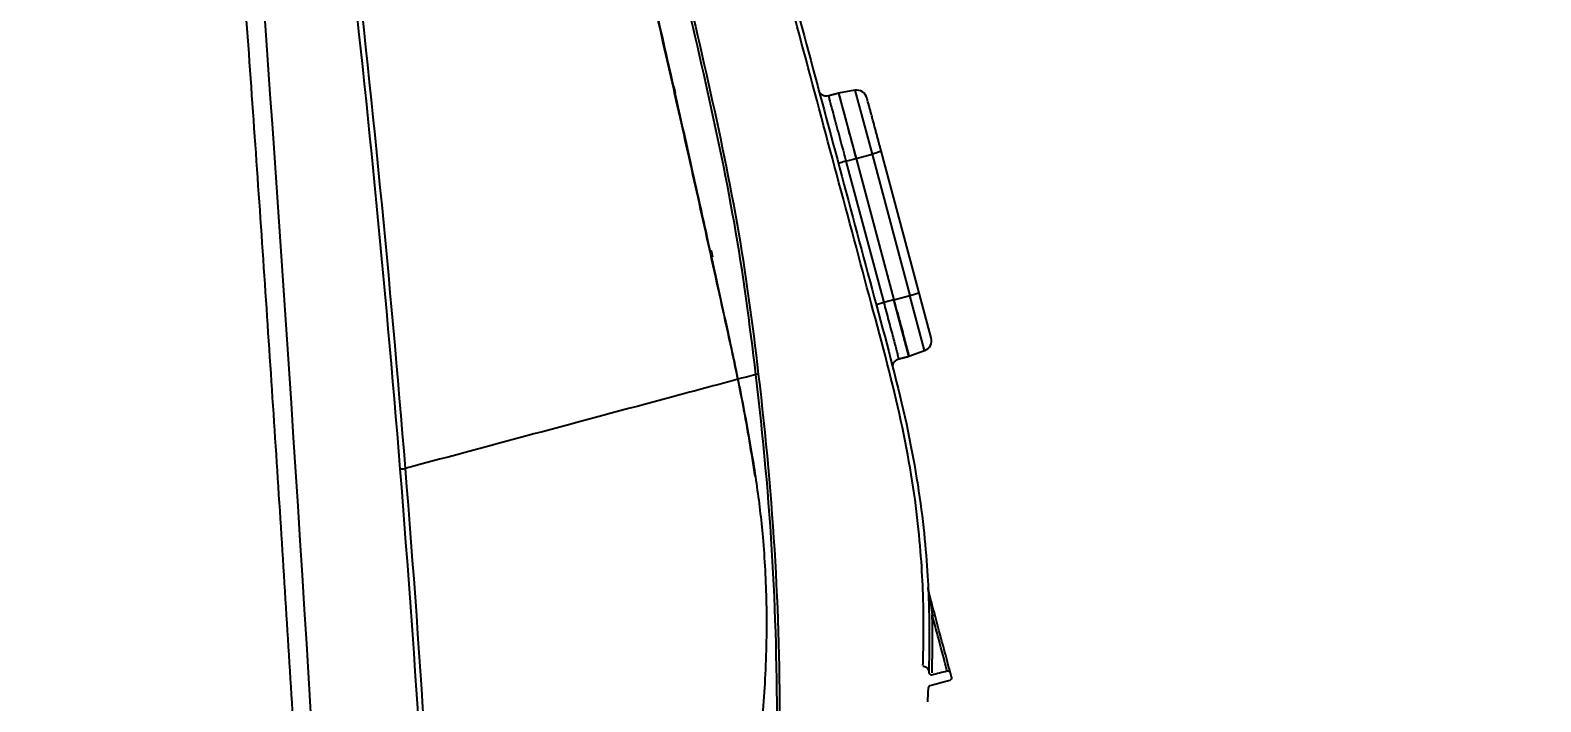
# Model space of a CAD drawing. Extents: x 3004 to 9384, y -52 to 2475.
# Drawn here: x 6886.9 to 7175.2, y 857 to 985.1 of the extents above; entities that cross this region are included whole.
import ezdxf

# ---------------------------------------------------------------- set-up
doc = ezdxf.new("R2010")
doc.units = 0
doc.header["$LTSCALE"] = 20
doc.header["$MEASUREMENT"] = 0
doc.linetypes.add('CENTER', pattern=[2, 1.25, -0.25, 0.25, -0.25])
doc.layers.get('0').update_dxf_attribs({"linetype": 'CONTINUOUS'})
doc.layers.get('DEFPOINTS').update_dxf_attribs({"linetype": 'CONTINUOUS'})
doc.styles.get("Standard").update_dxf_attribs({"font": 'NanumGothic.ttf'})
doc.dimstyles.get("Standard").update_dxf_attribs({"dimtxt": 2.7, "dimasz": 2.5, "dimexe": 1.5, "dimexo": 1.5, "dimgap": 1.5, "dimtad": 1, "dimdec": 0, "dimlfac": 10, "dimzin": 0, "dimdsep": 46, "dimtxsty": 'Standard', "dimcen": 0, "dimclrt": 2, "dimadec": 0, "dimazin": 0, "dimtfac": 1, "dimtdec": 0, "dimtmove": 0, "dimatfit": 3, "dimfxl": 0, "dimtolj": 1, "dimtzin": 0, "dimarcsym": 0})

# ---------------------------------------------------------------- blocks, each defined once
blk = doc.blocks.new('A$C92e67b97')
for points, degree in [([(521.47, 34.68), (287.47, 75.28), (85.13, 116.97)], 2), ([(42.04, 101.85), (78.66, 93.57), (115.47, 86.14), (152.39, 79.38)], 3), ([(152.24, 78.45), (115.34, 85.2), (78.54, 92.63), (41.93, 100.9)], 3), ([(152.39, 79.38), (152.39, 79.31), (152.32, 78.9), (152.24, 78.45)], 3), ([(152.24, 24.14), (152.24, 42.24), (152.24, 60.34), (152.24, 78.45)], 3), ([(152.24, 9.15), (152.24, 14.15), (152.24, 19.15), (152.24, 24.14)], 3), ([(152.19, 8.67), (152.18, 8.67), (152.21, 8.9), (152.24, 9.15)], 3)]:
    blk.add_open_spline(points, degree=degree)
for points, knots in [([(518.69, 31.61), (512.16, 32.74), (505.62, 33.88), (499.09, 35.02), (361.11, 59.15), (223.4, 84.93), (86.26, 113.17)], [-0.047362, -0.047362, -0.047362, -0.047362, 0, 0, 0, 1, 1, 1, 1]), ([(519.51, 30.59), (515.65, 31.27), (508.83, 32.18), (499.06, 33.31), (497.63, 33.47), (496.13, 33.64), (489.78, 34.36), (484.41, 34.93), (472.58, 36.15), (466.1, 36.79), (445.81, 38.75), (430.91, 40.13), (406.6, 42.52), (398.22, 43.37), (381.31, 45.15), (372.74, 46.09), (346.77, 49.03), (329.07, 51.19), (293.75, 55.81), (276.05, 58.27), (222.97, 66.13), (187.58, 71.97), (152.24, 78.45)], [-0.154655, -0.154655, -0.154655, -0.154655, 0, 0, 0, 0.0227, 0.0227, 0.092508, 0.092508, 0.162315, 0.162315, 0.301929, 0.301929, 0.371736, 0.371736, 0.441543, 0.441543, 0.581157, 0.581157, 0.720772, 0.720772, 1, 1, 1, 1]), ([(152.39, 79.38), (187.62, 72.92), (222.92, 67.09), (275.84, 59.25), (293.48, 56.78), (328.7, 52.17), (346.35, 50.01), (372.25, 47.06), (380.8, 46.12), (397.66, 44.33), (406.02, 43.48), (430.28, 41.06), (445.15, 39.67), (465.4, 37.7), (471.86, 37.06), (483.67, 35.83), (489.03, 35.25), (495.68, 34.5), (497.45, 34.29), (499.13, 34.1), (508.89, 32.95), (515.56, 32.04), (519.16, 31.38)], [0, 0, 0, 0, 0.278001, 0.278001, 0.417002, 0.417002, 0.556003, 0.556003, 0.625503, 0.625503, 0.695003, 0.695003, 0.834004, 0.834004, 0.903504, 0.903504, 0.973004, 0.973004, 1, 1, 1, 1.156762, 1.156762, 1.156762, 1.156762]), ([(152.19, 8.67), (140.35, 10.38), (128.58, 12.39), (105.2, 17.25), (93.6, 20.09), (70.53, 26.42), (59.09, 29.89), (36.37, 37.3), (25.1, 41.29), (13.86, 45.35)], [0, 0, 0, 0, 0.25, 0.25, 0.5, 0.5, 0.75, 0.75, 1, 1, 1, 1]), ([(14.01, 45.78), (25.25, 41.73), (36.51, 37.75), (59.2, 30.35), (70.62, 26.88), (93.67, 20.57), (105.28, 17.72), (128.66, 12.86), (140.43, 10.85), (152.24, 9.15)], [0, 0, 0, 0, 0.25, 0.25, 0.5, 0.5, 0.75, 0.75, 1, 1, 1, 1]), ([(523.58, 0.01), (523.58, 0.01), (522.64, 0.01), (518.93, 0.03), (516.17, 0.04), (510.66, 0.07), (508.6, 0.08), (504.13, 0.1), (501.71, 0.11), (493.94, 0.14), (488.08, 0.17), (475.07, 0.24), (467.91, 0.27), (452.86, 0.35), (444.92, 0.4), (428.18, 0.49), (419.3, 0.54), (401.34, 0.66), (392.21, 0.72), (364.48, 0.91), (345.56, 1.05), (307.3, 1.42), (287.93, 1.66), (249.13, 2.29), (229.69, 2.65), (200.55, 3.83), (190.85, 4.32), (171.48, 6), (161.83, 7.28), (152.19, 8.67)], [0, 0, 0, 0, 0.0625, 0.0625, 0.125, 0.125, 0.15625, 0.15625, 0.1875, 0.1875, 0.25, 0.25, 0.3125, 0.3125, 0.375, 0.375, 0.4375, 0.4375, 0.5, 0.5, 0.625, 0.625, 0.75, 0.75, 0.875, 0.875, 0.9375, 0.9375, 1, 1, 1, 1]), ([(152.24, 9.15), (161.88, 7.76), (171.53, 6.48), (190.86, 4.8), (200.54, 4.3), (229.58, 3.13), (248.95, 2.77), (287.63, 2.14), (306.97, 1.9), (345.15, 1.53), (364.03, 1.38), (391.71, 1.19), (400.82, 1.13), (418.76, 1.01), (427.62, 0.96), (444.35, 0.86), (452.28, 0.81), (467.32, 0.73), (474.48, 0.69), (487.49, 0.62), (493.35, 0.59), (503.72, 0.54), (508.24, 0.52), (515.61, 0.48), (518.39, 0.47), (522.13, 0.45), (523.09, 0.45), (523.08, 0.45)], [0, 0, 0, 0, 0.0625, 0.0625, 0.125, 0.125, 0.25, 0.25, 0.375, 0.375, 0.5, 0.5, 0.5625, 0.5625, 0.625, 0.625, 0.6875, 0.6875, 0.75, 0.75, 0.8125, 0.8125, 0.875, 0.875, 0.9375, 0.9375, 1, 1, 1, 1])]:
    blk.add_open_spline(points, degree=3, knots=knots)
blk = doc.blocks.new('A$Cbd50e67b')
for p, q in [((199.72, 42.75), (199.72, 42.74)), ((199.72, 42.74), (199.72, 42.75)), ((200.92, 42.71), (200.92, 42.71)), ((231.79, 41.53), (231.79, 41.53)), ((232.99, 41.5), (232.99, 41.5)), ((111.86, 22.93), (111.88, 22.93)), ((110.47, 19.44), (111.34, 19.44)), ((210.75, 13.44), (182.82, 13.44)), ((182.82, 11.44), (182.82, 13.44)), ((210.75, 13.44), (210.75, 11.44)), ((171.7, 11.44), (171.98, 8.27)), ((171.7, 11.44), (182.82, 11.44)), ((210.75, 11.44), (182.82, 11.44)), ((210.75, 11.44), (182.82, 11.44)), ((182.82, 11.44), (182.85, 8.27)), ((223.63, 11.44), (210.75, 11.44)), ((210.75, 11.44), (210.77, 8.27)), ((223.35, 8.27), (223.63, 11.44)), ((171.98, 8.27), (182.85, 8.27)), ((173.97, 6.44), (210.92, 6.44)), ((210.77, 8.27), (182.85, 8.27)), ((223.35, 8.27), (210.77, 8.27))]:
    blk.add_line(p, q)
for centre, start, end in [((173.97, 8.44), 185, 270), ((221.36, 8.44), 270, 355)]:
    blk.add_arc(centre, 2, start, end)
for centre, major_axis, start_param, end_param in [((182.72, 13.44), (0, 1.5), 4.712389, 6.283185), ((210.64, 13.44), (0, -1.5), 1.570796, 3.141593), ((182.99, 8.44), (0, 2), 1.658063, 3.141593), ((210.92, 8.44), (0, 2), 1.658063, 3.141593)]:
    blk.add_ellipse(centre, major_axis=major_axis, ratio=0.073035, start_param=start_param, end_param=end_param)
for points, knots in [([(155.81, 45.85), (152.39, 46.26), (144.81, 47.35), (132.62, 49.94), (119.55, 53.67), (110.77, 56.95), (106.51, 58.54)], [0, 0, 0, 0, 0.20264, 0.450673, 0.733088, 1, 1, 1, 1]), ([(199.72, 42.98), (197.3, 43.09), (192.47, 43.3), (183.58, 43.71), (173.06, 44.25), (163.26, 45.02), (157.51, 45.64), (155.81, 45.85)], [0, 0, 0, 0, 0.164769, 0.329619, 0.60638, 0.88287, 1, 1, 1, 1]), ([(340.81, 37.76), (339.91, 37.79), (333.22, 38.03), (320.11, 38.49), (301.42, 39.14), (281.95, 39.82), (261.94, 40.54), (242.45, 41.28), (223.72, 42.02), (205.91, 42.77), (188.3, 43.55), (172.05, 44.27), (161.72, 45.28), (157.14, 45.8)], [0, 0, 0, 0, 0.015541, 0.116154, 0.219607, 0.326145, 0.435032, 0.54522, 0.641866, 0.737966, 0.832729, 0.925751, 1, 1, 1, 1]), ([(231.79, 41.62), (227.04, 41.81), (216.92, 42.22), (206.62, 42.67), (201.08, 42.92), (200.92, 42.92)], [0, 0, 0, 0, 0.462058, 0.98433, 1, 1, 1, 1]), ([(343.51, 37.62), (338.25, 37.8), (324.16, 38.28), (300.75, 39.07), (276.15, 39.93), (253.52, 40.76), (240.03, 41.29), (232.99, 41.57)], [0, 0, 0, 0, 0.148971, 0.3936, 0.639787, 0.811807, 1, 1, 1, 1]), ([(112.51, 23.41), (112.38, 23.44), (112.2, 23.43), (111.93, 23.23), (111.87, 23.06), (111.86, 22.93)], [0, 0, 0, 0, 0.5, 0.5, 1, 1, 1, 1]), ([(113.88, 24.18), (113.86, 24.07), (113.83, 23.96), (113.72, 23.76), (113.65, 23.67), (113.48, 23.52), (113.39, 23.46), (113.18, 23.37), (113.07, 23.34), (112.9, 23.33), (112.83, 23.33), (112.72, 23.35), (112.66, 23.36), (112.6, 23.38)], [0, 0, 0, 0, 0.197646, 0.197646, 0.395293, 0.395293, 0.592939, 0.592939, 0.790585, 0.790585, 0.898882, 0.898882, 1, 1, 1, 1]), ([(427.23, 14.94), (427.23, 14.94), (425.35, 14.94), (419.95, 14.94), (417.75, 14.94), (412.62, 14.94), (409.65, 14.94), (403.2, 14.94), (399.65, 14.94), (392.47, 14.94), (388.81, 14.94), (377.67, 14.94), (370.04, 14.94), (330.97, 14.94), (296.87, 14.94), (253.41, 14.94), (244.71, 14.94), (227.26, 14.94), (218.52, 14.94), (201.16, 14.94), (192.52, 14.94), (175.92, 14.94), (168.03, 14.9), (153.39, 15.52), (146.55, 16.18), (134.55, 17.94), (129.43, 19), (123.14, 20.47), (121.27, 20.95), (118.07, 21.8), (116.74, 22.17), (113.61, 23.07), (112.6, 23.38), (112.6, 23.38)], [0, 0, 0, 0, 0.0625, 0.0625, 0.09375, 0.09375, 0.125, 0.125, 0.15625, 0.15625, 0.1875, 0.1875, 0.25, 0.25, 0.5, 0.5, 0.5625, 0.5625, 0.625, 0.625, 0.6875, 0.6875, 0.75, 0.75, 0.8125, 0.8125, 0.875, 0.875, 0.90625, 0.90625, 0.9375, 0.9375, 1, 1, 1, 1]), ([(114.06, 24.12), (114.44, 24.01), (115.39, 23.72), (119.01, 22.67), (122.24, 21.77), (130.53, 19.8), (135.6, 18.75), (147.51, 17), (154.29, 16.35), (168.82, 15.74), (176.66, 15.78), (193.14, 15.79), (201.73, 15.78), (218.96, 15.8), (227.63, 15.78), (244.94, 15.78), (253.57, 15.79), (296.68, 15.79), (330.51, 15.78), (369.29, 15.79), (376.87, 15.78), (387.93, 15.79), (391.56, 15.78), (398.7, 15.79), (402.23, 15.79), (408.67, 15.78), (411.64, 15.79), (416.77, 15.79), (418.96, 15.79), (423.19, 15.79), (424.84, 15.79), (425.66, 15.79)], [0, 0, 0, 0, 0.048635, 0.048635, 0.113456, 0.113456, 0.178278, 0.178278, 0.243099, 0.243099, 0.30792, 0.30792, 0.372742, 0.372742, 0.437563, 0.437563, 0.502385, 0.502385, 0.76167, 0.76167, 0.826491, 0.826491, 0.858902, 0.858902, 0.891313, 0.891313, 0.923724, 0.923724, 0.956134, 0.956134, 1, 1, 1, 1]), ([(112.25, 22.81), (112.79, 22.65), (113.91, 22.32), (117.03, 21.44), (118.75, 20.97), (121.43, 20.29), (122.12, 20.11), (122.84, 19.94)], [0, 0, 0, 0, 0.504111, 0.504111, 0.878493, 0.878493, 1, 1, 1, 1]), ([(111.34, 19.44), (111.35, 19.44), (112.23, 19.44), (115.88, 19.44), (118.66, 19.44), (122.4, 19.44)], [0, 0, 0, 0, 0.496992, 0.496992, 1, 1, 1, 1]), ([(111.88, 19.94), (112.08, 19.94), (113.11, 19.94), (116.2, 19.94), (117.61, 19.94), (120.36, 19.94), (121.55, 19.94), (122.84, 19.94)], [0, 0, 0, 0, 0.518287, 0.518287, 0.810647, 0.810647, 1, 1, 1, 1]), ([(122.4, 19.44), (123.03, 19.44), (123.72, 19.44), (124.85, 19.44), (125.24, 19.44), (126.09, 19.44), (126.51, 19.44), (127.05, 19.44)], [0, 0, 0, 0, 0.5, 0.5, 0.75, 0.75, 1, 1, 1, 1]), ([(127.16, 19.47), (127.05, 19.48), (126.83, 19.5), (126.41, 19.53), (125.73, 19.6), (125.2, 19.66), (124.84, 19.71)], [0, 0, 0, 0, 0.125198, 0.250166, 0.500018, 1, 1, 1, 1]), ([(170.25, 14.97), (170.44, 14.97), (170.8, 14.9), (171.3, 14.56), (171.63, 14.04), (171.7, 13.67), (171.7, 13.47)], [0, 0, 0, 0, 0.243362, 0.502148, 0.759861, 1, 1, 1, 1]), ([(223.63, 13.44), (223.63, 13.64), (223.7, 14.02), (224.03, 14.53), (224.54, 14.87), (224.9, 14.94), (225.09, 14.94)], [0, 0, 0, 0, 0.24005, 0.497832, 0.756697, 1, 1, 1, 1]), ([(182.82, 13.44), (182.23, 13.44), (181.02, 13.44), (179.23, 13.45), (177.5, 13.45), (175.9, 13.45), (174.5, 13.46), (173.35, 13.46), (172.5, 13.47), (171.95, 13.47), (171.73, 13.47), (171.7, 13.47), (171.7, 13.47)], [0, 0, 0, 0, 0.098889, 0.202185, 0.308874, 0.417702, 0.527256, 0.636062, 0.742708, 0.845944, 0.94476, 1, 1, 1, 1])]:
    blk.add_open_spline(points, degree=3, knots=knots)
for points, degree in [([(199.72, 42.75), (199.72, 42.82), (199.72, 42.9), (199.72, 42.98)], 3), ([(199.72, 42.75), (200.12, 42.74), (200.52, 42.72), (200.92, 42.71)], 3), ([(200.92, 42.71), (200.52, 42.72), (200.12, 42.73), (199.72, 42.74)], 3), ([(200.92, 42.71), (200.92, 42.78), (200.92, 42.85), (200.92, 42.92)], 3), ([(231.79, 41.58), (231.79, 41.59), (231.79, 41.6), (231.79, 41.62)], 3), ([(231.79, 41.58), (231.79, 41.57), (231.79, 41.56), (231.79, 41.55)], 3), ([(231.79, 41.53), (231.79, 41.54), (231.79, 41.56), (231.79, 41.58)], 3), ([(232.99, 41.5), (232.59, 41.51), (232.19, 41.52), (231.79, 41.53)], 3), ([(231.79, 41.53), (232.19, 41.52), (232.59, 41.51), (232.99, 41.5)], 3), ([(232.99, 41.53), (232.99, 41.54), (232.99, 41.55), (232.99, 41.57)], 3), ([(232.99, 41.53), (232.99, 41.52), (232.99, 41.51), (232.99, 41.5)], 3), ([(232.99, 41.5), (232.99, 41.51), (232.99, 41.52), (232.99, 41.53)], 3), ([(109.58, 24.31), (109.09, 24.46), (108.6, 24.62), (108.1, 24.78), (107.61, 24.94), (107.12, 25.1)], 5), ([(109.93, 23.84), (109.93, 24.03), (109.77, 24.25), (109.58, 24.31)], 3), ([(109.97, 19.94), (109.96, 21.24), (109.94, 22.54), (109.93, 23.84)], 3), ([(112.6, 23.38), (112.59, 23.38), (112.57, 23.39), (112.55, 23.39), (112.53, 23.4), (112.51, 23.41)], 5), ([(113.54, 23.09), (112.92, 23.28), (112.59, 23.38), (112.52, 23.4)], 3), ([(111.86, 22.93), (111.86, 21.93), (111.85, 20.94), (111.84, 19.94)], 3), ([(115.52, 22.52), (115.48, 22.53), (115.44, 22.54), (115.4, 22.55)], 3), ([(110.47, 19.44), (110.23, 19.44), (109.97, 19.7), (109.97, 19.94)], 3), ([(111.84, 19.94), (111.84, 19.7), (111.57, 19.44), (111.34, 19.44)], 3), ([(111.84, 19.94), (111.84, 19.94), (111.85, 19.94), (111.88, 19.94)], 3), ([(124.84, 19.71), (124.13, 19.78), (123.47, 19.86), (122.84, 19.94)], 3), ([(127.05, 19.44), (127.4, 19.44), (127.76, 19.4), (128.12, 19.33)], 3), ([(127.89, 19.37), (127.65, 19.42), (127.4, 19.45), (127.16, 19.47)], 3), ([(171.7, 13.49), (171.7, 11.44)], 1), ([(223.63, 11.44), (223.63, 13.44)], 1)]:
    blk.add_open_spline(points, degree=degree)
for points, weights, degree in [([(122.84, 19.94), (122.84, 19.44), (122.4, 19.44)], [1, 0.710185363634, 1], 2), ([(127.16, 19.47), (127.11, 19.44), (127.05, 19.44)], [1, 0.984912136755, 1], 2), ([(182.82, 11.44), (171.8, 11.44), (171.7, 11.44)], [1, 0.723816231933, 0.968487634584], 2), ([(210.92, 6.44), (216.04, 6.44), (221.36, 6.44), (221.36, 6.44)], [1, 0.654386887758, 0.487946410547, 0.500678568365], 3)]:
    blk.add_rational_spline(points, weights, degree=degree)
for points, weights, knots in [([(223.63, 13.44), (223.62, 13.44), (211.63, 13.44), (211.19, 13.44), (210.75, 13.44)], [0.999922880684, 0.707145345922, 1, 0.985079647041, 0.971679417581], [0, 0, 0, 0.951522, 0.951522, 1, 1, 1]), ([(223.63, 11.44), (223.63, 11.44), (223.59, 11.44), (222.72, 11.44), (210.75, 11.44)], [0.968487634752, 0.983290549348, 1, 0.707106781187, 1], [0, 0, 0, 0.053971, 0.053971, 1, 1, 1])]:
    blk.add_rational_spline(points, weights, degree=2, knots=knots)
blk = doc.blocks.new('*D26')
at = {"color": 3, "lineweight": -2}
for p, q in [((6912.6, 1283.42), (6468.16, 1283.42)), ((6473.16, 1263.42), (6473.16, 815.49)), ((6473.16, 314.9), (6473.16, 762.83)), ((6747.1, 294.9), (6468.16, 294.9))]:
    blk.add_line(p, q, dxfattribs=at)
at = {"color": 3}
for points in [[(6469.82, 1263.42), (6476.49, 1263.42), (6473.16, 1283.42)], [(6469.82, 314.9), (6476.49, 314.9), (6473.16, 294.9)]]:
    blk.add_solid(points, dxfattribs=at)
at = {"layer": 'DEFPOINTS', "color": 0}
for p in [(6473.16, 1283.42), (6914.1, 1283.42), (6748.6, 294.9)]:
    blk.add_point(p, dxfattribs=at)
at = {"color": 2, "insert": (6473.16, 789.16), "char_height": 30, "attachment_point": 5}
blk.add_mtext('\\A1;990', dxfattribs=at)

msp = doc.modelspace()

# ---------------------------------------------------------------- linework, layer by layer
at = {"color": 1, "linetype": 'CENTER', "ltscale": 5}
msp.add_arc((7002.82, 803.1), 484.39, 350.1271, 97.2465, dxfattribs=at)

# ---------------------------------------------------------------- block references
at = {"rotation": 105}
for name, p in [('A$C92e67b97', (7073.65, 774.74)), ('A$Cbd50e67b', (7110.13, 760.03))]:
    msp.add_blockref(name, p, dxfattribs=at)

# ---------------------------------------------------------------- dimensions: what is measured, and where the dimension line sits
dim = msp.add_linear_dim(base=(6473.16, 1283.42), p1=(6748.6, 294.9), p2=(6914.1, 1283.42), angle=90, text='990', dimstyle='Standard', override={"dimtxt": 30, "dimasz": 20, "dimexe": 5, "dimgap": 10, "dimtih": 1, "dimtoh": 1, "dimlfac": 1, "dimzin": 12, "dimclrd": 3, "dimclre": 3, "dimazin": 2, "dimarcsym": 1})
dim.commit()
dim.dimension.update_dxf_attribs({"geometry": '*D26', "text_midpoint": (6473.16, 789.16), "dimtype": 160})

doc.saveas('drawing.dxf')
